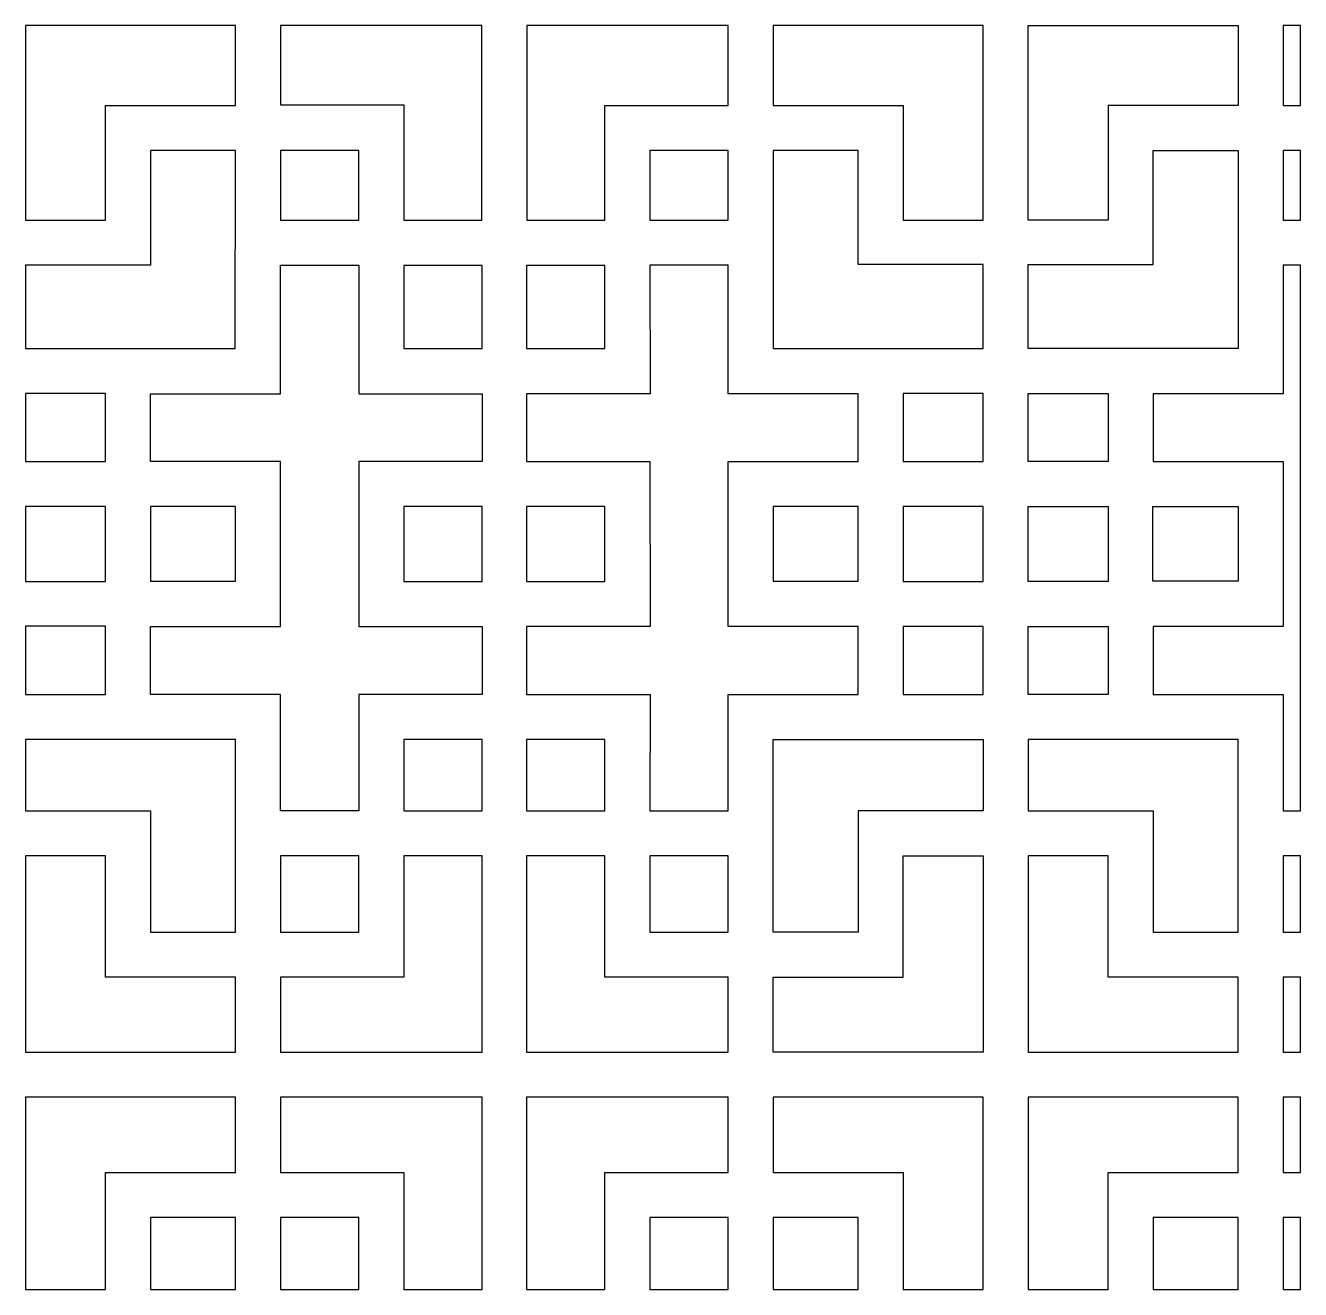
# Model space of a CAD drawing. Header units: centimetres. Extents: x -108 to 108, y -137 to 137.
# Drawn here: x -54.9 to -3.9, y -137.2 to -86.6 of the extents above; entities that cross this region are included whole.
import ezdxf

# ---------------------------------------------------------------- set-up
doc = ezdxf.new("R2010")
doc.units = ezdxf.units.CM
doc.header["$MEASUREMENT"] = 0
doc.layers.add('layer 1', color=7, linetype='Continuous')

msp = doc.modelspace()

# ---------------------------------------------------------------- linework, layer by layer
at = {"layer": 'layer 1', "color": 177}
for points, knots in [([(-51.74632, -89.84373), (-51.74632, -89.84373), (-51.74631, -94.43373), (-51.74631, -94.43373), (-51.74631, -94.43373), (-51.74631, -94.43373), (-54.94381, -94.43373), (-54.94381, -94.43373), (-54.94381, -94.43373), (-54.94381, -94.43373), (-54.94381, -86.64373), (-54.94381, -86.64373), (-54.94381, -86.64373), (-54.94381, -86.64373), (-46.53881, -86.64373), (-46.53881, -86.64373), (-46.53881, -86.64373), (-46.53881, -86.64373), (-46.53881, -89.84373), (-46.53881, -89.84373), (-46.53881, -89.84373), (-46.53881, -89.84373), (-51.74632, -89.84373), (-51.74632, -89.84373)], [0, 0, 0, 0, 0.14285714, 0.14285714, 0.14285714, 0.14285714, 0.28571429, 0.28571429, 0.28571429, 0.28571429, 0.42857143, 0.42857143, 0.42857143, 0.42857143, 0.57142857, 0.57142857, 0.57142857, 0.57142857, 0.71428571, 0.71428571, 0.71428571, 0.71428571, 1, 1, 1, 1]), ([(-39.80631, -89.81815), (-39.80631, -89.81815), (-44.73881, -89.81815), (-44.73881, -89.81815), (-44.73881, -89.81815), (-44.73881, -89.81815), (-44.73881, -86.64373), (-44.73881, -86.64373), (-44.73881, -86.64373), (-44.73881, -86.64373), (-36.68131, -86.64373), (-36.68131, -86.64373), (-36.68131, -86.64373), (-36.68131, -86.64373), (-36.68131, -94.43373), (-36.68131, -94.43373), (-36.68131, -94.43373), (-36.68131, -94.43373), (-39.80631, -94.43373), (-39.80631, -94.43373), (-39.80631, -94.43373), (-39.80631, -94.43373), (-39.80631, -89.81815), (-39.80631, -89.81815)], [0, 0, 0, 0, 0.14285714, 0.14285714, 0.14285714, 0.14285714, 0.28571429, 0.28571429, 0.28571429, 0.28571429, 0.42857143, 0.42857143, 0.42857143, 0.42857143, 0.57142857, 0.57142857, 0.57142857, 0.57142857, 0.71428571, 0.71428571, 0.71428571, 0.71428571, 1, 1, 1, 1]), ([(-26.83381, -86.64373), (-26.83381, -86.64373), (-26.83381, -89.84373), (-26.83381, -89.84373), (-26.83381, -89.84373), (-26.83381, -89.84373), (-31.76631, -89.84372), (-31.76631, -89.84372), (-31.76631, -89.84372), (-31.76631, -89.84372), (-31.76631, -94.43373), (-31.76631, -94.43373), (-31.76631, -94.43373), (-31.76631, -94.43373), (-34.89131, -94.43373), (-34.89131, -94.43373), (-34.89131, -94.43373), (-34.89131, -94.43373), (-34.89131, -86.64373), (-34.89131, -86.64373), (-34.89131, -86.64373), (-34.89131, -86.64373), (-26.83381, -86.64373), (-26.83381, -86.64373)], [0, 0, 0, 0, 0.14285714, 0.14285714, 0.14285714, 0.14285714, 0.28571429, 0.28571429, 0.28571429, 0.28571429, 0.42857143, 0.42857143, 0.42857143, 0.42857143, 0.57142857, 0.57142857, 0.57142857, 0.57142857, 0.71428571, 0.71428571, 0.71428571, 0.71428571, 1, 1, 1, 1]), ([(-16.62881, -86.64373), (-16.62881, -86.64373), (-16.62881, -94.43373), (-16.62881, -94.43373), (-16.62881, -94.43373), (-16.62881, -94.43373), (-19.82631, -94.43373), (-19.82631, -94.43373), (-19.82631, -94.43373), (-19.82631, -94.43373), (-19.82631, -89.84373), (-19.82631, -89.84373), (-19.82631, -89.84373), (-19.82631, -89.84373), (-25.03381, -89.84373), (-25.03381, -89.84373), (-25.03381, -89.84373), (-25.03381, -89.84373), (-25.03381, -86.64373), (-25.03381, -86.64373), (-25.03381, -86.64373), (-25.03381, -86.64373), (-16.62881, -86.64373), (-16.62881, -86.64373)], [0, 0, 0, 0, 0.14285714, 0.14285714, 0.14285714, 0.14285714, 0.28571429, 0.28571429, 0.28571429, 0.28571429, 0.42857143, 0.42857143, 0.42857143, 0.42857143, 0.57142857, 0.57142857, 0.57142857, 0.57142857, 0.71428571, 0.71428571, 0.71428571, 0.71428571, 1, 1, 1, 1]), ([(-14.82925, -86.64373), (-14.82925, -86.64373), (-14.82925, -94.43373), (-14.82925, -94.43373), (-14.82925, -94.43373), (-14.82925, -94.43373), (-11.63175, -94.43373), (-11.63175, -94.43373), (-11.63175, -94.43373), (-11.63175, -94.43373), (-11.63175, -89.84373), (-11.63175, -89.84373), (-11.63175, -89.84373), (-11.63175, -89.84373), (-6.42425, -89.84373), (-6.42425, -89.84373), (-6.42425, -89.84373), (-6.42425, -89.84373), (-6.42425, -86.64373), (-6.42425, -86.64373), (-6.42425, -86.64373), (-6.42425, -86.64373), (-14.82925, -86.64373), (-14.82925, -86.64373)], [0, 0, 0, 0, 0.14285714, 0.14285714, 0.14285714, 0.14285714, 0.28571429, 0.28571429, 0.28571429, 0.28571429, 0.42857143, 0.42857143, 0.42857143, 0.42857143, 0.57142857, 0.57142857, 0.57142857, 0.57142857, 0.71428571, 0.71428571, 0.71428571, 0.71428571, 1, 1, 1, 1]), ([(-3.92968, -89.8437), (-3.92968, -89.8437), (-4.62425, -89.84373), (-4.62425, -89.84373), (-4.62425, -89.84373), (-4.62425, -89.84373), (-4.62425, -86.64373), (-4.62425, -86.64373), (-4.62425, -86.64373), (-4.62425, -86.64373), (-3.92968, -86.64373), (-3.92968, -86.64373), (-3.92968, -86.64373), (-3.92968, -86.64373), (-3.92968, -89.8437), (-3.92968, -89.8437)], [0, 0, 0, 0, 0.2, 0.2, 0.2, 0.2, 0.4, 0.4, 0.4, 0.4, 0.6, 0.6, 0.6, 0.6, 1, 1, 1, 1]), ([(-46.55742, -99.56879), (-46.55742, -99.56879), (-54.94381, -99.56872), (-54.94381, -99.56872), (-54.94381, -99.56872), (-54.94381, -99.56872), (-54.94381, -96.23372), (-54.94381, -96.23372), (-54.94381, -96.23372), (-54.94381, -96.23372), (-49.94381, -96.23418), (-49.94381, -96.23418), (-49.94381, -96.23418), (-49.94381, -96.23418), (-49.94381, -91.64373), (-49.94381, -91.64373), (-49.94381, -91.64373), (-49.94381, -91.64373), (-46.54131, -91.64373), (-46.54131, -91.64373), (-46.54131, -91.64373), (-46.54131, -91.64373), (-46.55742, -99.56879), (-46.55742, -99.56879)], [0, 0, 0, 0, 0.14285714, 0.14285714, 0.14285714, 0.14285714, 0.28571429, 0.28571429, 0.28571429, 0.28571429, 0.42857143, 0.42857143, 0.42857143, 0.42857143, 0.57142857, 0.57142857, 0.57142857, 0.57142857, 0.71428571, 0.71428571, 0.71428571, 0.71428571, 1, 1, 1, 1]), ([(-44.73881, -91.64373), (-44.73881, -91.64373), (-41.60631, -91.64373), (-41.60631, -91.64373), (-41.60631, -91.64373), (-41.60631, -91.64373), (-41.60631, -94.43373), (-41.60631, -94.43373), (-41.60631, -94.43373), (-41.60631, -94.43373), (-44.73881, -94.43373), (-44.73881, -94.43373), (-44.73881, -94.43373), (-44.73881, -94.43373), (-44.73881, -91.64373), (-44.73881, -91.64373)], [0, 0, 0, 0, 0.2, 0.2, 0.2, 0.2, 0.4, 0.4, 0.4, 0.4, 0.6, 0.6, 0.6, 0.6, 1, 1, 1, 1]), ([(-29.96631, -91.64373), (-29.96631, -91.64373), (-26.83381, -91.64373), (-26.83381, -91.64373), (-26.83381, -91.64373), (-26.83381, -91.64373), (-26.83381, -94.43373), (-26.83381, -94.43373), (-26.83381, -94.43373), (-26.83381, -94.43373), (-29.96631, -94.43373), (-29.96631, -94.43373), (-29.96631, -94.43373), (-29.96631, -94.43373), (-29.96631, -91.64373), (-29.96631, -91.64373)], [0, 0, 0, 0, 0.2, 0.2, 0.2, 0.2, 0.4, 0.4, 0.4, 0.4, 0.6, 0.6, 0.6, 0.6, 1, 1, 1, 1]), ([(-25.03131, -99.56872), (-25.03131, -99.56872), (-25.03131, -91.64373), (-25.03131, -91.64373), (-25.03131, -91.64373), (-25.03131, -91.64373), (-21.62728, -91.64373), (-21.62728, -91.64373), (-21.62728, -91.64373), (-21.62728, -91.64373), (-21.62881, -96.19998), (-21.62881, -96.19998), (-21.62881, -96.19998), (-21.62881, -96.19998), (-16.62881, -96.19998), (-16.62881, -96.19998), (-16.62881, -96.19998), (-16.62881, -96.19998), (-16.62881, -99.56872), (-16.62881, -99.56872), (-16.62881, -99.56872), (-16.62881, -99.56872), (-25.03131, -99.56872), (-25.03131, -99.56872)], [0, 0, 0, 0, 0.14285714, 0.14285714, 0.14285714, 0.14285714, 0.28571429, 0.28571429, 0.28571429, 0.28571429, 0.42857143, 0.42857143, 0.42857143, 0.42857143, 0.57142857, 0.57142857, 0.57142857, 0.57142857, 0.71428571, 0.71428571, 0.71428571, 0.71428571, 1, 1, 1, 1]), ([(-6.42675, -99.56872), (-6.42675, -99.56872), (-6.42675, -91.64373), (-6.42675, -91.64373), (-6.42675, -91.64373), (-6.42675, -91.64373), (-9.83078, -91.64373), (-9.83078, -91.64373), (-9.83078, -91.64373), (-9.83078, -91.64373), (-9.82925, -96.19998), (-9.82925, -96.19998), (-9.82925, -96.19998), (-9.82925, -96.19998), (-14.82925, -96.19998), (-14.82925, -96.19998), (-14.82925, -96.19998), (-14.82925, -96.19998), (-14.82925, -99.56872), (-14.82925, -99.56872), (-14.82925, -99.56872), (-14.82925, -99.56872), (-6.42675, -99.56872), (-6.42675, -99.56872)], [0, 0, 0, 0, 0.14285714, 0.14285714, 0.14285714, 0.14285714, 0.28571429, 0.28571429, 0.28571429, 0.28571429, 0.42857143, 0.42857143, 0.42857143, 0.42857143, 0.57142857, 0.57142857, 0.57142857, 0.57142857, 0.71428571, 0.71428571, 0.71428571, 0.71428571, 1, 1, 1, 1]), ([(-3.92968, -94.4337), (-3.92968, -94.4337), (-4.62425, -94.43373), (-4.62425, -94.43373), (-4.62425, -94.43373), (-4.62425, -94.43373), (-4.62425, -91.64373), (-4.62425, -91.64373), (-4.62425, -91.64373), (-4.62425, -91.64373), (-3.92968, -91.64373), (-3.92968, -91.64373), (-3.92968, -91.64373), (-3.92968, -91.64373), (-3.92968, -94.4337), (-3.92968, -94.4337)], [0, 0, 0, 0, 0.2, 0.2, 0.2, 0.2, 0.4, 0.4, 0.4, 0.4, 0.6, 0.6, 0.6, 0.6, 1, 1, 1, 1]), ([(-44.7388, -104.08373), (-44.7388, -104.08373), (-44.73881, -110.67871), (-44.73881, -110.67871), (-44.73881, -110.67871), (-44.73881, -110.67871), (-49.94381, -110.67872), (-49.94381, -110.67872), (-49.94381, -110.67872), (-49.94381, -110.67872), (-49.94381, -113.39872), (-49.94381, -113.39872), (-49.94381, -113.39872), (-49.94381, -113.39872), (-44.73881, -113.39872), (-44.73881, -113.39872), (-44.73881, -113.39872), (-44.73881, -113.39872), (-44.73881, -118.05873), (-44.73881, -118.05873), (-44.73881, -118.05873), (-44.73881, -118.05873), (-41.61131, -118.05873), (-41.61131, -118.05873), (-41.61131, -118.05873), (-41.61131, -118.05873), (-41.61131, -113.39624), (-41.61131, -113.39624), (-41.61131, -113.39624), (-41.61131, -113.39624), (-36.67631, -113.39872), (-36.67631, -113.39872), (-36.67631, -113.39872), (-36.67631, -113.39872), (-36.67631, -110.67872), (-36.67631, -110.67872), (-36.67631, -110.67872), (-36.67631, -110.67872), (-41.61131, -110.67872), (-41.61131, -110.67872), (-41.61131, -110.67872), (-41.61131, -110.67872), (-41.61131, -104.08374), (-41.61131, -104.08374), (-41.61131, -104.08374), (-41.61131, -104.08374), (-36.67631, -104.08373), (-36.67631, -104.08373), (-36.67631, -104.08373), (-36.67631, -104.08373), (-36.67631, -101.37122), (-36.67631, -101.37122), (-36.67631, -101.37122), (-36.67631, -101.37122), (-41.61131, -101.37123), (-41.61131, -101.37123), (-41.61131, -101.37123), (-41.61131, -101.37123), (-41.61131, -96.23372), (-41.61131, -96.23372), (-41.61131, -96.23372), (-41.61131, -96.23372), (-44.73881, -96.23372), (-44.73881, -96.23372), (-44.73881, -96.23372), (-44.73881, -96.23372), (-44.73881, -101.37122), (-44.73881, -101.37122), (-44.73881, -101.37122), (-44.73881, -101.37122), (-49.94381, -101.37122), (-49.94381, -101.37122), (-49.94381, -101.37122), (-49.94381, -101.37122), (-49.94381, -104.08373), (-49.94381, -104.08373), (-49.94381, -104.08373), (-49.94381, -104.08373), (-44.7388, -104.08373), (-44.7388, -104.08373)], [0, 0, 0, 0, 0.04761905, 0.04761905, 0.04761905, 0.04761905, 0.0952381, 0.0952381, 0.0952381, 0.0952381, 0.14285714, 0.14285714, 0.14285714, 0.14285714, 0.19047619, 0.19047619, 0.19047619, 0.19047619, 0.23809524, 0.23809524, 0.23809524, 0.23809524, 0.28571429, 0.28571429, 0.28571429, 0.28571429, 0.33333333, 0.33333333, 0.33333333, 0.33333333, 0.38095238, 0.38095238, 0.38095238, 0.38095238, 0.42857143, 0.42857143, 0.42857143, 0.42857143, 0.47619048, 0.47619048, 0.47619048, 0.47619048, 0.52380952, 0.52380952, 0.52380952, 0.52380952, 0.57142857, 0.57142857, 0.57142857, 0.57142857, 0.61904762, 0.61904762, 0.61904762, 0.61904762, 0.66666667, 0.66666667, 0.66666667, 0.66666667, 0.71428571, 0.71428571, 0.71428571, 0.71428571, 0.76190476, 0.76190476, 0.76190476, 0.76190476, 0.80952381, 0.80952381, 0.80952381, 0.80952381, 0.85714286, 0.85714286, 0.85714286, 0.85714286, 0.9047619, 0.9047619, 0.9047619, 0.9047619, 1, 1, 1, 1]), ([(-39.80631, -96.23622), (-39.80631, -96.23622), (-36.67631, -96.23622), (-36.67631, -96.23622), (-36.67631, -96.23622), (-36.67631, -96.23622), (-36.67631, -99.56872), (-36.67631, -99.56872), (-36.67631, -99.56872), (-36.67631, -99.56872), (-39.80631, -99.56872), (-39.80631, -99.56872), (-39.80631, -99.56872), (-39.80631, -99.56872), (-39.80631, -96.23622), (-39.80631, -96.23622)], [0, 0, 0, 0, 0.2, 0.2, 0.2, 0.2, 0.4, 0.4, 0.4, 0.4, 0.6, 0.6, 0.6, 0.6, 1, 1, 1, 1]), ([(-29.94883, -110.67872), (-29.94883, -110.67872), (-29.96131, -104.08372), (-29.96131, -104.08372), (-29.96131, -104.08372), (-29.96131, -104.08372), (-34.89631, -104.08373), (-34.89631, -104.08373), (-34.89631, -104.08373), (-34.89631, -104.08373), (-34.89631, -101.37122), (-34.89631, -101.37122), (-34.89631, -101.37122), (-34.89631, -101.37122), (-29.94884, -101.37122), (-29.94884, -101.37122), (-29.94884, -101.37122), (-29.94884, -101.37122), (-29.96131, -96.23372), (-29.96131, -96.23372), (-29.96131, -96.23372), (-29.96131, -96.23372), (-26.83381, -96.23372), (-26.83381, -96.23372), (-26.83381, -96.23372), (-26.83381, -96.23372), (-26.83381, -101.37122), (-26.83381, -101.37122), (-26.83381, -101.37122), (-26.83381, -101.37122), (-21.62881, -101.37122), (-21.62881, -101.37122), (-21.62881, -101.37122), (-21.62881, -101.37122), (-21.62881, -104.08373), (-21.62881, -104.08373), (-21.62881, -104.08373), (-21.62881, -104.08373), (-26.83381, -104.08372), (-26.83381, -104.08372), (-26.83381, -104.08372), (-26.83381, -104.08372), (-26.83381, -110.67873), (-26.83381, -110.67873), (-26.83381, -110.67873), (-26.83381, -110.67873), (-21.62881, -110.67872), (-21.62881, -110.67872), (-21.62881, -110.67872), (-21.62881, -110.67872), (-21.62881, -113.39872), (-21.62881, -113.39872), (-21.62881, -113.39872), (-21.62881, -113.39872), (-26.83381, -113.39623), (-26.83381, -113.39623), (-26.83381, -113.39623), (-26.83381, -113.39623), (-26.83381, -118.05873), (-26.83381, -118.05873), (-26.83381, -118.05873), (-26.83381, -118.05873), (-29.96131, -118.05873), (-29.96131, -118.05873), (-29.96131, -118.05873), (-29.96131, -118.05873), (-29.94884, -113.39872), (-29.94884, -113.39872), (-29.94884, -113.39872), (-29.94884, -113.39872), (-34.89631, -113.39872), (-34.89631, -113.39872), (-34.89631, -113.39872), (-34.89631, -113.39872), (-34.89631, -110.67872), (-34.89631, -110.67872), (-34.89631, -110.67872), (-34.89631, -110.67872), (-29.94883, -110.67872), (-29.94883, -110.67872)], [0, 0, 0, 0, 0.04761905, 0.04761905, 0.04761905, 0.04761905, 0.0952381, 0.0952381, 0.0952381, 0.0952381, 0.14285714, 0.14285714, 0.14285714, 0.14285714, 0.19047619, 0.19047619, 0.19047619, 0.19047619, 0.23809524, 0.23809524, 0.23809524, 0.23809524, 0.28571429, 0.28571429, 0.28571429, 0.28571429, 0.33333333, 0.33333333, 0.33333333, 0.33333333, 0.38095238, 0.38095238, 0.38095238, 0.38095238, 0.42857143, 0.42857143, 0.42857143, 0.42857143, 0.47619048, 0.47619048, 0.47619048, 0.47619048, 0.52380952, 0.52380952, 0.52380952, 0.52380952, 0.57142857, 0.57142857, 0.57142857, 0.57142857, 0.61904762, 0.61904762, 0.61904762, 0.61904762, 0.66666667, 0.66666667, 0.66666667, 0.66666667, 0.71428571, 0.71428571, 0.71428571, 0.71428571, 0.76190476, 0.76190476, 0.76190476, 0.76190476, 0.80952381, 0.80952381, 0.80952381, 0.80952381, 0.85714286, 0.85714286, 0.85714286, 0.85714286, 0.9047619, 0.9047619, 0.9047619, 0.9047619, 1, 1, 1, 1]), ([(-34.89631, -96.23622), (-34.89631, -96.23622), (-31.76631, -96.23622), (-31.76631, -96.23622), (-31.76631, -96.23622), (-31.76631, -96.23622), (-31.76631, -99.56872), (-31.76631, -99.56872), (-31.76631, -99.56872), (-31.76631, -99.56872), (-34.89631, -99.56872), (-34.89631, -99.56872), (-34.89631, -99.56872), (-34.89631, -99.56872), (-34.89631, -96.23622), (-34.89631, -96.23622)], [0, 0, 0, 0, 0.2, 0.2, 0.2, 0.2, 0.4, 0.4, 0.4, 0.4, 0.6, 0.6, 0.6, 0.6, 1, 1, 1, 1]), ([(-3.92968, -118.05863), (-3.92968, -118.05863), (-4.62425, -118.05873), (-4.62425, -118.05873), (-4.62425, -118.05873), (-4.62425, -118.05873), (-4.62425, -113.39623), (-4.62425, -113.39623), (-4.62425, -113.39623), (-4.62425, -113.39623), (-9.82925, -113.39872), (-9.82925, -113.39872), (-9.82925, -113.39872), (-9.82925, -113.39872), (-9.82925, -110.67872), (-9.82925, -110.67872), (-9.82925, -110.67872), (-9.82925, -110.67872), (-4.62425, -110.67873), (-4.62425, -110.67873), (-4.62425, -110.67873), (-4.62425, -110.67873), (-4.62425, -104.08372), (-4.62425, -104.08372), (-4.62425, -104.08372), (-4.62425, -104.08372), (-9.82925, -104.08373), (-9.82925, -104.08373), (-9.82925, -104.08373), (-9.82925, -104.08373), (-9.82925, -101.37122), (-9.82925, -101.37122), (-9.82925, -101.37122), (-9.82925, -101.37122), (-4.62425, -101.37122), (-4.62425, -101.37122), (-4.62425, -101.37122), (-4.62425, -101.37122), (-4.62425, -96.23372), (-4.62425, -96.23372), (-4.62425, -96.23372), (-4.62425, -96.23372), (-3.92968, -96.23372), (-3.92968, -96.23372), (-3.92968, -96.23372), (-3.92968, -96.23372), (-3.92968, -118.05863), (-3.92968, -118.05863)], [0, 0, 0, 0, 0.07692308, 0.07692308, 0.07692308, 0.07692308, 0.15384615, 0.15384615, 0.15384615, 0.15384615, 0.23076923, 0.23076923, 0.23076923, 0.23076923, 0.30769231, 0.30769231, 0.30769231, 0.30769231, 0.38461538, 0.38461538, 0.38461538, 0.38461538, 0.46153846, 0.46153846, 0.46153846, 0.46153846, 0.53846154, 0.53846154, 0.53846154, 0.53846154, 0.61538462, 0.61538462, 0.61538462, 0.61538462, 0.69230769, 0.69230769, 0.69230769, 0.69230769, 0.76923077, 0.76923077, 0.76923077, 0.76923077, 0.84615385, 0.84615385, 0.84615385, 0.84615385, 1, 1, 1, 1]), ([(-54.94381, -101.36873), (-54.94381, -101.36873), (-51.74381, -101.36873), (-51.74381, -101.36873), (-51.74381, -101.36873), (-51.74381, -101.36873), (-51.74381, -104.08373), (-51.74381, -104.08373), (-51.74381, -104.08373), (-51.74381, -104.08373), (-54.94381, -104.08373), (-54.94381, -104.08373), (-54.94381, -104.08373), (-54.94381, -104.08373), (-54.94381, -101.36873), (-54.94381, -101.36873)], [0, 0, 0, 0, 0.2, 0.2, 0.2, 0.2, 0.4, 0.4, 0.4, 0.4, 0.6, 0.6, 0.6, 0.6, 1, 1, 1, 1]), ([(-19.82881, -101.36873), (-19.82881, -101.36873), (-16.62881, -101.36873), (-16.62881, -101.36873), (-16.62881, -101.36873), (-16.62881, -101.36873), (-16.62881, -104.08373), (-16.62881, -104.08373), (-16.62881, -104.08373), (-16.62881, -104.08373), (-19.82881, -104.08373), (-19.82881, -104.08373), (-19.82881, -104.08373), (-19.82881, -104.08373), (-19.82881, -101.36873), (-19.82881, -101.36873)], [0, 0, 0, 0, 0.2, 0.2, 0.2, 0.2, 0.4, 0.4, 0.4, 0.4, 0.6, 0.6, 0.6, 0.6, 1, 1, 1, 1]), ([(-11.62925, -101.36873), (-11.62925, -101.36873), (-14.82925, -101.36873), (-14.82925, -101.36873), (-14.82925, -101.36873), (-14.82925, -101.36873), (-14.82925, -104.08373), (-14.82925, -104.08373), (-14.82925, -104.08373), (-14.82925, -104.08373), (-11.62925, -104.08373), (-11.62925, -104.08373), (-11.62925, -104.08373), (-11.62925, -104.08373), (-11.62925, -101.36873), (-11.62925, -101.36873)], [0, 0, 0, 0, 0.2, 0.2, 0.2, 0.2, 0.4, 0.4, 0.4, 0.4, 0.6, 0.6, 0.6, 0.6, 1, 1, 1, 1]), ([(-54.94381, -105.88373), (-54.94381, -105.88373), (-51.74381, -105.88373), (-51.74381, -105.88373), (-51.74381, -105.88373), (-51.74381, -105.88373), (-51.74381, -108.87872), (-51.74381, -108.87872), (-51.74381, -108.87872), (-51.74381, -108.87872), (-54.94381, -108.87872), (-54.94381, -108.87872), (-54.94381, -108.87872), (-54.94381, -108.87872), (-54.94381, -105.88373), (-54.94381, -105.88373)], [0, 0, 0, 0, 0.2, 0.2, 0.2, 0.2, 0.4, 0.4, 0.4, 0.4, 0.6, 0.6, 0.6, 0.6, 1, 1, 1, 1]), ([(-49.94881, -105.88373), (-49.94881, -105.88373), (-46.54131, -105.88373), (-46.54131, -105.88373), (-46.54131, -105.88373), (-46.54131, -105.88373), (-46.54131, -108.87372), (-46.54131, -108.87372), (-46.54131, -108.87372), (-46.54131, -108.87372), (-49.94881, -108.87372), (-49.94881, -108.87372), (-49.94881, -108.87372), (-49.94881, -108.87372), (-49.94881, -105.88373), (-49.94881, -105.88373)], [0, 0, 0, 0, 0.2, 0.2, 0.2, 0.2, 0.4, 0.4, 0.4, 0.4, 0.6, 0.6, 0.6, 0.6, 1, 1, 1, 1]), ([(-39.80631, -105.88122), (-39.80631, -105.88122), (-36.67381, -105.88122), (-36.67381, -105.88122), (-36.67381, -105.88122), (-36.67381, -105.88122), (-36.67381, -108.87872), (-36.67381, -108.87872), (-36.67381, -108.87872), (-36.67381, -108.87872), (-39.80631, -108.87872), (-39.80631, -108.87872), (-39.80631, -108.87872), (-39.80631, -108.87872), (-39.80631, -105.88122), (-39.80631, -105.88122)], [0, 0, 0, 0, 0.2, 0.2, 0.2, 0.2, 0.4, 0.4, 0.4, 0.4, 0.6, 0.6, 0.6, 0.6, 1, 1, 1, 1]), ([(-34.89631, -105.88122), (-34.89631, -105.88122), (-31.76631, -105.88122), (-31.76631, -105.88122), (-31.76631, -105.88122), (-31.76631, -105.88122), (-31.76631, -108.87872), (-31.76631, -108.87872), (-31.76631, -108.87872), (-31.76631, -108.87872), (-34.89631, -108.87872), (-34.89631, -108.87872), (-34.89631, -108.87872), (-34.89631, -108.87872), (-34.89631, -105.88122), (-34.89631, -105.88122)], [0, 0, 0, 0, 0.2, 0.2, 0.2, 0.2, 0.4, 0.4, 0.4, 0.4, 0.6, 0.6, 0.6, 0.6, 1, 1, 1, 1]), ([(-25.03131, -105.88373), (-25.03131, -105.88373), (-21.62381, -105.88373), (-21.62381, -105.88373), (-21.62381, -105.88373), (-21.62381, -105.88373), (-21.62381, -108.87372), (-21.62381, -108.87372), (-21.62381, -108.87372), (-21.62381, -108.87372), (-25.03131, -108.87372), (-25.03131, -108.87372), (-25.03131, -108.87372), (-25.03131, -108.87372), (-25.03131, -105.88373), (-25.03131, -105.88373)], [0, 0, 0, 0, 0.2, 0.2, 0.2, 0.2, 0.4, 0.4, 0.4, 0.4, 0.6, 0.6, 0.6, 0.6, 1, 1, 1, 1]), ([(-19.82881, -105.88373), (-19.82881, -105.88373), (-16.62881, -105.88373), (-16.62881, -105.88373), (-16.62881, -105.88373), (-16.62881, -105.88373), (-16.62881, -108.87872), (-16.62881, -108.87872), (-16.62881, -108.87872), (-16.62881, -108.87872), (-19.82881, -108.87872), (-19.82881, -108.87872), (-19.82881, -108.87872), (-19.82881, -108.87872), (-19.82881, -105.88373), (-19.82881, -105.88373)], [0, 0, 0, 0, 0.2, 0.2, 0.2, 0.2, 0.4, 0.4, 0.4, 0.4, 0.6, 0.6, 0.6, 0.6, 1, 1, 1, 1]), ([(-11.62925, -105.88373), (-11.62925, -105.88373), (-14.82925, -105.88373), (-14.82925, -105.88373), (-14.82925, -105.88373), (-14.82925, -105.88373), (-14.82925, -108.87872), (-14.82925, -108.87872), (-14.82925, -108.87872), (-14.82925, -108.87872), (-11.62925, -108.87872), (-11.62925, -108.87872), (-11.62925, -108.87872), (-11.62925, -108.87872), (-11.62925, -105.88373), (-11.62925, -105.88373)], [0, 0, 0, 0, 0.2, 0.2, 0.2, 0.2, 0.4, 0.4, 0.4, 0.4, 0.6, 0.6, 0.6, 0.6, 1, 1, 1, 1]), ([(-6.42675, -105.88373), (-6.42675, -105.88373), (-9.83425, -105.88373), (-9.83425, -105.88373), (-9.83425, -105.88373), (-9.83425, -105.88373), (-9.83425, -108.87372), (-9.83425, -108.87372), (-9.83425, -108.87372), (-9.83425, -108.87372), (-6.42675, -108.87372), (-6.42675, -108.87372), (-6.42675, -108.87372), (-6.42675, -108.87372), (-6.42675, -105.88373), (-6.42675, -105.88373)], [0, 0, 0, 0, 0.2, 0.2, 0.2, 0.2, 0.4, 0.4, 0.4, 0.4, 0.6, 0.6, 0.6, 0.6, 1, 1, 1, 1]), ([(-54.9433, -110.67459), (-54.9433, -110.67459), (-51.74541, -110.67459), (-51.74541, -110.67459), (-51.74541, -110.67459), (-51.74541, -110.67459), (-51.74541, -113.40095), (-51.74541, -113.40095), (-51.74541, -113.40095), (-51.74541, -113.40095), (-54.9433, -113.40095), (-54.9433, -113.40095), (-54.9433, -113.40095), (-54.9433, -113.40095), (-54.9433, -110.67459), (-54.9433, -110.67459)], [0, 0, 0, 0, 0.2, 0.2, 0.2, 0.2, 0.4, 0.4, 0.4, 0.4, 0.6, 0.6, 0.6, 0.6, 1, 1, 1, 1]), ([(-19.82881, -110.67623), (-19.82881, -110.67623), (-16.62881, -110.67623), (-16.62881, -110.67623), (-16.62881, -110.67623), (-16.62881, -110.67623), (-16.62881, -113.39872), (-16.62881, -113.39872), (-16.62881, -113.39872), (-16.62881, -113.39872), (-19.82881, -113.39872), (-19.82881, -113.39872), (-19.82881, -113.39872), (-19.82881, -113.39872), (-19.82881, -110.67623), (-19.82881, -110.67623)], [0, 0, 0, 0, 0.2, 0.2, 0.2, 0.2, 0.4, 0.4, 0.4, 0.4, 0.6, 0.6, 0.6, 0.6, 1, 1, 1, 1]), ([(-11.62925, -110.67623), (-11.62925, -110.67623), (-14.82925, -110.67623), (-14.82925, -110.67623), (-14.82925, -110.67623), (-14.82925, -110.67623), (-14.82925, -113.39872), (-14.82925, -113.39872), (-14.82925, -113.39872), (-14.82925, -113.39872), (-11.62925, -113.39872), (-11.62925, -113.39872), (-11.62925, -113.39872), (-11.62925, -113.39872), (-11.62925, -110.67623), (-11.62925, -110.67623)], [0, 0, 0, 0, 0.2, 0.2, 0.2, 0.2, 0.4, 0.4, 0.4, 0.4, 0.6, 0.6, 0.6, 0.6, 1, 1, 1, 1]), ([(-49.94381, -118.05373), (-49.94381, -118.05373), (-54.94381, -118.05495), (-54.94381, -118.05495), (-54.94381, -118.05495), (-54.94381, -118.05495), (-54.94381, -115.19873), (-54.94381, -115.19873), (-54.94381, -115.19873), (-54.94381, -115.19873), (-46.54671, -115.19873), (-46.54671, -115.19873), (-46.54671, -115.19873), (-46.54671, -115.19873), (-46.54131, -122.90123), (-46.54131, -122.90123), (-46.54131, -122.90123), (-46.54131, -122.90123), (-49.94381, -122.90123), (-49.94381, -122.90123), (-49.94381, -122.90123), (-49.94381, -122.90123), (-49.94381, -118.05373), (-49.94381, -118.05373)], [0, 0, 0, 0, 0.14285714, 0.14285714, 0.14285714, 0.14285714, 0.28571429, 0.28571429, 0.28571429, 0.28571429, 0.42857143, 0.42857143, 0.42857143, 0.42857143, 0.57142857, 0.57142857, 0.57142857, 0.57142857, 0.71428571, 0.71428571, 0.71428571, 0.71428571, 1, 1, 1, 1]), ([(-39.80631, -115.19623), (-39.80631, -115.19623), (-36.67631, -115.19623), (-36.67631, -115.19623), (-36.67631, -115.19623), (-36.67631, -115.19623), (-36.67631, -118.05373), (-36.67631, -118.05373), (-36.67631, -118.05373), (-36.67631, -118.05373), (-39.80631, -118.05373), (-39.80631, -118.05373), (-39.80631, -118.05373), (-39.80631, -118.05373), (-39.80631, -115.19623), (-39.80631, -115.19623)], [0, 0, 0, 0, 0.2, 0.2, 0.2, 0.2, 0.4, 0.4, 0.4, 0.4, 0.6, 0.6, 0.6, 0.6, 1, 1, 1, 1]), ([(-34.89631, -115.19623), (-34.89631, -115.19623), (-31.76381, -115.19623), (-31.76381, -115.19623), (-31.76381, -115.19623), (-31.76381, -115.19623), (-31.76381, -118.05373), (-31.76381, -118.05373), (-31.76381, -118.05373), (-31.76381, -118.05373), (-34.89631, -118.05373), (-34.89631, -118.05373), (-34.89631, -118.05373), (-34.89631, -118.05373), (-34.89631, -115.19623), (-34.89631, -115.19623)], [0, 0, 0, 0, 0.2, 0.2, 0.2, 0.2, 0.4, 0.4, 0.4, 0.4, 0.6, 0.6, 0.6, 0.6, 1, 1, 1, 1]), ([(-21.62881, -118.05373), (-21.62881, -118.05373), (-16.62881, -118.05873), (-16.62881, -118.05873), (-16.62881, -118.05873), (-16.62881, -118.05873), (-16.62881, -115.19873), (-16.62881, -115.19873), (-16.62881, -115.19873), (-16.62881, -115.19873), (-25.03131, -115.19873), (-25.03131, -115.19873), (-25.03131, -115.19873), (-25.03131, -115.19873), (-25.03131, -122.90123), (-25.03131, -122.90123), (-25.03131, -122.90123), (-25.03131, -122.90123), (-21.62881, -122.90123), (-21.62881, -122.90123), (-21.62881, -122.90123), (-21.62881, -122.90123), (-21.62881, -118.05373), (-21.62881, -118.05373)], [0, 0, 0, 0, 0.14285714, 0.14285714, 0.14285714, 0.14285714, 0.28571429, 0.28571429, 0.28571429, 0.28571429, 0.42857143, 0.42857143, 0.42857143, 0.42857143, 0.57142857, 0.57142857, 0.57142857, 0.57142857, 0.71428571, 0.71428571, 0.71428571, 0.71428571, 1, 1, 1, 1]), ([(-9.82925, -118.05373), (-9.82925, -118.05373), (-14.82925, -118.05873), (-14.82925, -118.05873), (-14.82925, -118.05873), (-14.82925, -118.05873), (-14.82925, -115.19873), (-14.82925, -115.19873), (-14.82925, -115.19873), (-14.82925, -115.19873), (-6.42675, -115.19873), (-6.42675, -115.19873), (-6.42675, -115.19873), (-6.42675, -115.19873), (-6.42675, -122.90123), (-6.42675, -122.90123), (-6.42675, -122.90123), (-6.42675, -122.90123), (-9.82925, -122.90123), (-9.82925, -122.90123), (-9.82925, -122.90123), (-9.82925, -122.90123), (-9.82925, -118.05373), (-9.82925, -118.05373)], [0, 0, 0, 0, 0.14285714, 0.14285714, 0.14285714, 0.14285714, 0.28571429, 0.28571429, 0.28571429, 0.28571429, 0.42857143, 0.42857143, 0.42857143, 0.42857143, 0.57142857, 0.57142857, 0.57142857, 0.57142857, 0.71428571, 0.71428571, 0.71428571, 0.71428571, 1, 1, 1, 1]), ([(-54.94381, -119.85623), (-54.94381, -119.85623), (-51.74381, -119.85623), (-51.74381, -119.85623), (-51.74381, -119.85623), (-51.74381, -119.85623), (-51.7463, -124.70123), (-51.7463, -124.70123), (-51.7463, -124.70123), (-51.7463, -124.70123), (-46.54131, -124.70123), (-46.54131, -124.70123), (-46.54131, -124.70123), (-46.54131, -124.70123), (-46.54131, -127.71123), (-46.54131, -127.71123), (-46.54131, -127.71123), (-46.54131, -127.71123), (-54.94381, -127.71123), (-54.94381, -127.71123), (-54.94381, -127.71123), (-54.94381, -127.71123), (-54.94381, -119.85623), (-54.94381, -119.85623)], [0, 0, 0, 0, 0.14285714, 0.14285714, 0.14285714, 0.14285714, 0.28571429, 0.28571429, 0.28571429, 0.28571429, 0.42857143, 0.42857143, 0.42857143, 0.42857143, 0.57142857, 0.57142857, 0.57142857, 0.57142857, 0.71428571, 0.71428571, 0.71428571, 0.71428571, 1, 1, 1, 1]), ([(-44.73881, -119.85373), (-44.73881, -119.85373), (-41.60631, -119.85373), (-41.60631, -119.85373), (-41.60631, -119.85373), (-41.60631, -119.85373), (-41.60631, -122.90123), (-41.60631, -122.90123), (-41.60631, -122.90123), (-41.60631, -122.90123), (-44.73881, -122.90123), (-44.73881, -122.90123), (-44.73881, -122.90123), (-44.73881, -122.90123), (-44.73881, -119.85373), (-44.73881, -119.85373)], [0, 0, 0, 0, 0.2, 0.2, 0.2, 0.2, 0.4, 0.4, 0.4, 0.4, 0.6, 0.6, 0.6, 0.6, 1, 1, 1, 1]), ([(-39.80631, -124.70123), (-39.80631, -124.70123), (-39.80631, -119.85623), (-39.80631, -119.85623), (-39.80631, -119.85623), (-39.80631, -119.85623), (-36.67631, -119.85623), (-36.67631, -119.85623), (-36.67631, -119.85623), (-36.67631, -119.85623), (-36.67631, -127.71123), (-36.67631, -127.71123), (-36.67631, -127.71123), (-36.67631, -127.71123), (-44.73881, -127.71123), (-44.73881, -127.71123), (-44.73881, -127.71123), (-44.73881, -127.71123), (-44.73881, -124.70123), (-44.73881, -124.70123), (-44.73881, -124.70123), (-44.73881, -124.70123), (-39.80631, -124.70123), (-39.80631, -124.70123)], [0, 0, 0, 0, 0.14285714, 0.14285714, 0.14285714, 0.14285714, 0.28571429, 0.28571429, 0.28571429, 0.28571429, 0.42857143, 0.42857143, 0.42857143, 0.42857143, 0.57142857, 0.57142857, 0.57142857, 0.57142857, 0.71428571, 0.71428571, 0.71428571, 0.71428571, 1, 1, 1, 1]), ([(-34.89631, -127.71123), (-34.89631, -127.71123), (-34.89631, -119.85623), (-34.89631, -119.85623), (-34.89631, -119.85623), (-34.89631, -119.85623), (-31.7638, -119.85623), (-31.7638, -119.85623), (-31.7638, -119.85623), (-31.7638, -119.85623), (-31.76631, -124.70123), (-31.76631, -124.70123), (-31.76631, -124.70123), (-31.76631, -124.70123), (-26.83381, -124.70123), (-26.83381, -124.70123), (-26.83381, -124.70123), (-26.83381, -124.70123), (-26.83381, -127.71123), (-26.83381, -127.71123), (-26.83381, -127.71123), (-26.83381, -127.71123), (-34.89631, -127.71123), (-34.89631, -127.71123)], [0, 0, 0, 0, 0.14285714, 0.14285714, 0.14285714, 0.14285714, 0.28571429, 0.28571429, 0.28571429, 0.28571429, 0.42857143, 0.42857143, 0.42857143, 0.42857143, 0.57142857, 0.57142857, 0.57142857, 0.57142857, 0.71428571, 0.71428571, 0.71428571, 0.71428571, 1, 1, 1, 1]), ([(-29.96631, -119.85373), (-29.96631, -119.85373), (-26.83381, -119.85373), (-26.83381, -119.85373), (-26.83381, -119.85373), (-26.83381, -119.85373), (-26.83381, -122.90123), (-26.83381, -122.90123), (-26.83381, -122.90123), (-26.83381, -122.90123), (-29.96631, -122.90123), (-29.96631, -122.90123), (-29.96631, -122.90123), (-29.96631, -122.90123), (-29.96631, -119.85373), (-29.96631, -119.85373)], [0, 0, 0, 0, 0.2, 0.2, 0.2, 0.2, 0.4, 0.4, 0.4, 0.4, 0.6, 0.6, 0.6, 0.6, 1, 1, 1, 1]), ([(-16.62881, -127.71123), (-16.62881, -127.71123), (-16.62881, -119.85623), (-16.62881, -119.85623), (-16.62881, -119.85623), (-16.62881, -119.85623), (-19.82881, -119.85623), (-19.82881, -119.85623), (-19.82881, -119.85623), (-19.82881, -119.85623), (-19.82631, -124.70123), (-19.82631, -124.70123), (-19.82631, -124.70123), (-19.82631, -124.70123), (-25.03131, -124.70123), (-25.03131, -124.70123), (-25.03131, -124.70123), (-25.03131, -124.70123), (-25.03131, -127.71123), (-25.03131, -127.71123), (-25.03131, -127.71123), (-25.03131, -127.71123), (-16.62881, -127.71123), (-16.62881, -127.71123)], [0, 0, 0, 0, 0.14285714, 0.14285714, 0.14285714, 0.14285714, 0.28571429, 0.28571429, 0.28571429, 0.28571429, 0.42857143, 0.42857143, 0.42857143, 0.42857143, 0.57142857, 0.57142857, 0.57142857, 0.57142857, 0.71428571, 0.71428571, 0.71428571, 0.71428571, 1, 1, 1, 1]), ([(-14.82925, -127.71123), (-14.82925, -127.71123), (-14.82925, -119.85623), (-14.82925, -119.85623), (-14.82925, -119.85623), (-14.82925, -119.85623), (-11.62925, -119.85623), (-11.62925, -119.85623), (-11.62925, -119.85623), (-11.62925, -119.85623), (-11.63175, -124.70123), (-11.63175, -124.70123), (-11.63175, -124.70123), (-11.63175, -124.70123), (-6.42675, -124.70123), (-6.42675, -124.70123), (-6.42675, -124.70123), (-6.42675, -124.70123), (-6.42675, -127.71123), (-6.42675, -127.71123), (-6.42675, -127.71123), (-6.42675, -127.71123), (-14.82925, -127.71123), (-14.82925, -127.71123)], [0, 0, 0, 0, 0.14285714, 0.14285714, 0.14285714, 0.14285714, 0.28571429, 0.28571429, 0.28571429, 0.28571429, 0.42857143, 0.42857143, 0.42857143, 0.42857143, 0.57142857, 0.57142857, 0.57142857, 0.57142857, 0.71428571, 0.71428571, 0.71428571, 0.71428571, 1, 1, 1, 1]), ([(-3.92968, -122.90123), (-3.92968, -122.90123), (-4.62425, -122.90123), (-4.62425, -122.90123), (-4.62425, -122.90123), (-4.62425, -122.90123), (-4.62425, -119.85373), (-4.62425, -119.85373), (-4.62425, -119.85373), (-4.62425, -119.85373), (-3.92968, -119.85373), (-3.92968, -119.85373), (-3.92968, -119.85373), (-3.92968, -119.85373), (-3.92968, -122.90133), (-3.92968, -122.90133), (-3.92968, -122.90133), (-3.92968, -122.90133), (-3.92968, -122.90123), (-3.92968, -122.90123)], [0, 0, 0, 0, 0.16666667, 0.16666667, 0.16666667, 0.16666667, 0.33333333, 0.33333333, 0.33333333, 0.33333333, 0.5, 0.5, 0.5, 0.5, 0.66666667, 0.66666667, 0.66666667, 0.66666667, 1, 1, 1, 1]), ([(-3.92968, -127.71117), (-3.92968, -127.71117), (-4.62425, -127.71123), (-4.62425, -127.71123), (-4.62425, -127.71123), (-4.62425, -127.71123), (-4.62425, -124.70123), (-4.62425, -124.70123), (-4.62425, -124.70123), (-4.62425, -124.70123), (-3.92968, -124.70123), (-3.92968, -124.70123), (-3.92968, -124.70123), (-3.92968, -124.70123), (-3.92968, -127.71117), (-3.92968, -127.71117)], [0, 0, 0, 0, 0.2, 0.2, 0.2, 0.2, 0.4, 0.4, 0.4, 0.4, 0.6, 0.6, 0.6, 0.6, 1, 1, 1, 1]), ([(-54.94381, -137.20001), (-54.94381, -137.20001), (-54.94381, -129.51047), (-54.94381, -129.51047), (-54.94381, -129.51047), (-54.94381, -129.51047), (-46.54131, -129.51047), (-46.54131, -129.51047), (-46.54131, -129.51047), (-46.54131, -129.51047), (-46.54131, -132.52047), (-46.54131, -132.52047), (-46.54131, -132.52047), (-46.54131, -132.52047), (-51.7463, -132.52047), (-51.7463, -132.52047), (-51.7463, -132.52047), (-51.7463, -132.52047), (-51.74389, -137.20001), (-51.74389, -137.20001), (-51.74389, -137.20001), (-51.74389, -137.20001), (-54.94381, -137.20001), (-54.94381, -137.20001)], [0, 0, 0, 0, 0.14285714, 0.14285714, 0.14285714, 0.14285714, 0.28571429, 0.28571429, 0.28571429, 0.28571429, 0.42857143, 0.42857143, 0.42857143, 0.42857143, 0.57142857, 0.57142857, 0.57142857, 0.57142857, 0.71428571, 0.71428571, 0.71428571, 0.71428571, 1, 1, 1, 1]), ([(-39.80631, -137.20001), (-39.80631, -137.20001), (-39.80631, -132.52047), (-39.80631, -132.52047), (-39.80631, -132.52047), (-39.80631, -132.52047), (-44.73881, -132.52047), (-44.73881, -132.52047), (-44.73881, -132.52047), (-44.73881, -132.52047), (-44.73881, -129.51047), (-44.73881, -129.51047), (-44.73881, -129.51047), (-44.73881, -129.51047), (-36.67631, -129.51047), (-36.67631, -129.51047), (-36.67631, -129.51047), (-36.67631, -129.51047), (-36.6763, -137.20001), (-36.6763, -137.20001), (-36.6763, -137.20001), (-36.6763, -137.20001), (-39.80631, -137.20001), (-39.80631, -137.20001)], [0, 0, 0, 0, 0.14285714, 0.14285714, 0.14285714, 0.14285714, 0.28571429, 0.28571429, 0.28571429, 0.28571429, 0.42857143, 0.42857143, 0.42857143, 0.42857143, 0.57142857, 0.57142857, 0.57142857, 0.57142857, 0.71428571, 0.71428571, 0.71428571, 0.71428571, 1, 1, 1, 1]), ([(-34.89631, -137.20001), (-34.89631, -137.20001), (-34.89631, -129.51047), (-34.89631, -129.51047), (-34.89631, -129.51047), (-34.89631, -129.51047), (-26.83381, -129.51047), (-26.83381, -129.51047), (-26.83381, -129.51047), (-26.83381, -129.51047), (-26.83381, -132.52047), (-26.83381, -132.52047), (-26.83381, -132.52047), (-26.83381, -132.52047), (-31.76631, -132.52047), (-31.76631, -132.52047), (-31.76631, -132.52047), (-31.76631, -132.52047), (-31.76387, -137.20001), (-31.76387, -137.20001), (-31.76387, -137.20001), (-31.76387, -137.20001), (-34.89631, -137.20001), (-34.89631, -137.20001)], [0, 0, 0, 0, 0.14285714, 0.14285714, 0.14285714, 0.14285714, 0.28571429, 0.28571429, 0.28571429, 0.28571429, 0.42857143, 0.42857143, 0.42857143, 0.42857143, 0.57142857, 0.57142857, 0.57142857, 0.57142857, 0.71428571, 0.71428571, 0.71428571, 0.71428571, 1, 1, 1, 1]), ([(-19.82872, -137.20001), (-19.82872, -137.20001), (-19.82631, -132.52047), (-19.82631, -132.52047), (-19.82631, -132.52047), (-19.82631, -132.52047), (-25.03131, -132.52047), (-25.03131, -132.52047), (-25.03131, -132.52047), (-25.03131, -132.52047), (-25.03131, -129.51047), (-25.03131, -129.51047), (-25.03131, -129.51047), (-25.03131, -129.51047), (-16.62881, -129.51047), (-16.62881, -129.51047), (-16.62881, -129.51047), (-16.62881, -129.51047), (-16.62881, -137.20001), (-16.62881, -137.20001), (-16.62881, -137.20001), (-16.62881, -137.20001), (-19.82872, -137.20001), (-19.82872, -137.20001)], [0, 0, 0, 0, 0.14285714, 0.14285714, 0.14285714, 0.14285714, 0.28571429, 0.28571429, 0.28571429, 0.28571429, 0.42857143, 0.42857143, 0.42857143, 0.42857143, 0.57142857, 0.57142857, 0.57142857, 0.57142857, 0.71428571, 0.71428571, 0.71428571, 0.71428571, 1, 1, 1, 1]), ([(-14.82925, -137.20001), (-14.82925, -137.20001), (-14.82925, -129.51047), (-14.82925, -129.51047), (-14.82925, -129.51047), (-14.82925, -129.51047), (-6.42675, -129.51047), (-6.42675, -129.51047), (-6.42675, -129.51047), (-6.42675, -129.51047), (-6.42675, -132.52047), (-6.42675, -132.52047), (-6.42675, -132.52047), (-6.42675, -132.52047), (-11.63175, -132.52047), (-11.63175, -132.52047), (-11.63175, -132.52047), (-11.63175, -132.52047), (-11.62933, -137.20001), (-11.62933, -137.20001), (-11.62933, -137.20001), (-11.62933, -137.20001), (-14.82925, -137.20001), (-14.82925, -137.20001)], [0, 0, 0, 0, 0.14285714, 0.14285714, 0.14285714, 0.14285714, 0.28571429, 0.28571429, 0.28571429, 0.28571429, 0.42857143, 0.42857143, 0.42857143, 0.42857143, 0.57142857, 0.57142857, 0.57142857, 0.57142857, 0.71428571, 0.71428571, 0.71428571, 0.71428571, 1, 1, 1, 1]), ([(-3.92968, -132.52036), (-3.92968, -132.52036), (-4.62425, -132.52047), (-4.62425, -132.52047), (-4.62425, -132.52047), (-4.62425, -132.52047), (-4.62425, -129.51047), (-4.62425, -129.51047), (-4.62425, -129.51047), (-4.62425, -129.51047), (-3.92968, -129.51047), (-3.92968, -129.51047), (-3.92968, -129.51047), (-3.92968, -129.51047), (-3.92968, -132.52036), (-3.92968, -132.52036)], [0, 0, 0, 0, 0.2, 0.2, 0.2, 0.2, 0.4, 0.4, 0.4, 0.4, 0.6, 0.6, 0.6, 0.6, 1, 1, 1, 1]), ([(-49.9438, -137.20001), (-49.9438, -137.20001), (-49.94381, -134.32047), (-49.94381, -134.32047), (-49.94381, -134.32047), (-49.94381, -134.32047), (-46.54131, -134.32047), (-46.54131, -134.32047), (-46.54131, -134.32047), (-46.54131, -134.32047), (-46.54332, -137.20001), (-46.54332, -137.20001), (-46.54332, -137.20001), (-46.54332, -137.20001), (-49.9438, -137.20001), (-49.9438, -137.20001)], [0, 0, 0, 0, 0.2, 0.2, 0.2, 0.2, 0.4, 0.4, 0.4, 0.4, 0.6, 0.6, 0.6, 0.6, 1, 1, 1, 1]), ([(-44.73883, -137.20001), (-44.73883, -137.20001), (-44.73881, -134.32047), (-44.73881, -134.32047), (-44.73881, -134.32047), (-44.73881, -134.32047), (-41.60631, -134.32047), (-41.60631, -134.32047), (-41.60631, -134.32047), (-41.60631, -134.32047), (-41.60631, -137.20001), (-41.60631, -137.20001), (-41.60631, -137.20001), (-41.60631, -137.20001), (-44.73883, -137.20001), (-44.73883, -137.20001)], [0, 0, 0, 0, 0.2, 0.2, 0.2, 0.2, 0.4, 0.4, 0.4, 0.4, 0.6, 0.6, 0.6, 0.6, 1, 1, 1, 1]), ([(-29.96631, -137.20001), (-29.96631, -137.20001), (-29.96631, -134.32047), (-29.96631, -134.32047), (-29.96631, -134.32047), (-29.96631, -134.32047), (-26.83381, -134.32047), (-26.83381, -134.32047), (-26.83381, -134.32047), (-26.83381, -134.32047), (-26.83381, -137.20001), (-26.83381, -137.20001), (-26.83381, -137.20001), (-26.83381, -137.20001), (-29.96631, -137.20001), (-29.96631, -137.20001)], [0, 0, 0, 0, 0.2, 0.2, 0.2, 0.2, 0.4, 0.4, 0.4, 0.4, 0.6, 0.6, 0.6, 0.6, 1, 1, 1, 1]), ([(-25.03131, -137.20001), (-25.03131, -137.20001), (-25.03131, -134.32047), (-25.03131, -134.32047), (-25.03131, -134.32047), (-25.03131, -134.32047), (-21.62881, -134.32047), (-21.62881, -134.32047), (-21.62881, -134.32047), (-21.62881, -134.32047), (-21.62881, -137.20001), (-21.62881, -137.20001), (-21.62881, -137.20001), (-21.62881, -137.20001), (-25.03131, -137.20001), (-25.03131, -137.20001)], [0, 0, 0, 0, 0.2, 0.2, 0.2, 0.2, 0.4, 0.4, 0.4, 0.4, 0.6, 0.6, 0.6, 0.6, 1, 1, 1, 1]), ([(-9.82925, -137.20001), (-9.82925, -137.20001), (-9.82925, -134.32047), (-9.82925, -134.32047), (-9.82925, -134.32047), (-9.82925, -134.32047), (-6.42675, -134.32047), (-6.42675, -134.32047), (-6.42675, -134.32047), (-6.42675, -134.32047), (-6.42675, -137.20001), (-6.42675, -137.20001), (-6.42675, -137.20001), (-6.42675, -137.20001), (-9.82925, -137.20001), (-9.82925, -137.20001)], [0, 0, 0, 0, 0.2, 0.2, 0.2, 0.2, 0.4, 0.4, 0.4, 0.4, 0.6, 0.6, 0.6, 0.6, 1, 1, 1, 1]), ([(-4.62426, -137.20001), (-4.62426, -137.20001), (-4.62425, -134.32047), (-4.62425, -134.32047), (-4.62425, -134.32047), (-4.62425, -134.32047), (-3.92968, -134.32046), (-3.92968, -134.32046), (-3.92968, -134.32046), (-3.92968, -134.32046), (-3.92968, -137.20001), (-3.92968, -137.20001), (-3.92968, -137.20001), (-3.92968, -137.20001), (-4.62426, -137.20001), (-4.62426, -137.20001)], [0, 0, 0, 0, 0.2, 0.2, 0.2, 0.2, 0.4, 0.4, 0.4, 0.4, 0.6, 0.6, 0.6, 0.6, 1, 1, 1, 1])]:
    msp.add_open_spline(points, degree=3, knots=knots, dxfattribs=at)

doc.saveas('drawing.dxf')
